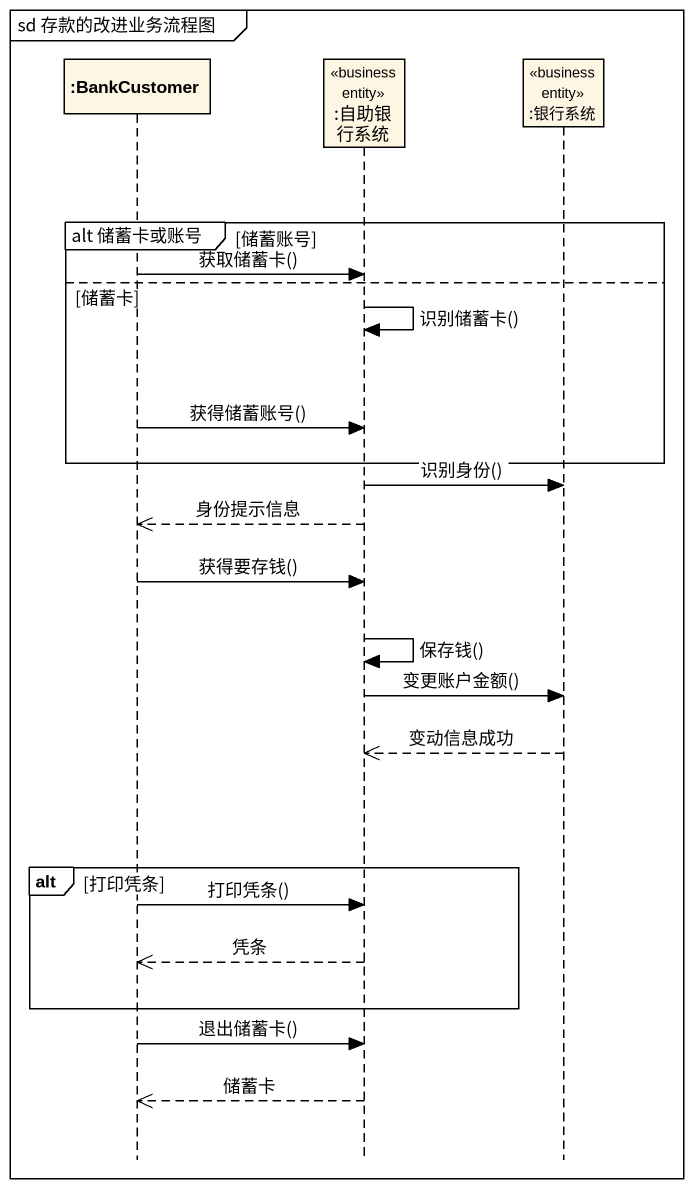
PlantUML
@startuml
mainframe sd 存款的改进业务流程图
hide footbox
participant ":BankCustomer" as BankCustomer
participant ":自助银行系统" as 自助银行系统 <<business entity>>
participant ":银行系统" as 银行系统 <<business entity>>

group alt 储蓄卡或账号 [储蓄账号]
  BankCustomer -> 自助银行系统 : 获取储蓄卡()
else 储蓄卡
  自助银行系统 -> 自助银行系统 : 识别储蓄卡()
  BankCustomer -> 自助银行系统 : 获得储蓄账号()
end
自助银行系统 -> 银行系统 : 识别身份()
自助银行系统 -->> BankCustomer : 身份提示信息
BankCustomer -> 自助银行系统 : 获得要存钱()
自助银行系统 -> 自助银行系统 : 保存钱()
自助银行系统 -> 银行系统 : 变更账户金额()
银行系统 -->> 自助银行系统 : 变动信息成功
alt 打印凭条
  BankCustomer -> 自助银行系统 : 打印凭条()
  自助银行系统 -->> BankCustomer : 凭条
end
BankCustomer -> 自助银行系统 : 退出储蓄卡()
自助银行系统 -->> BankCustomer : 储蓄卡
@enduml
